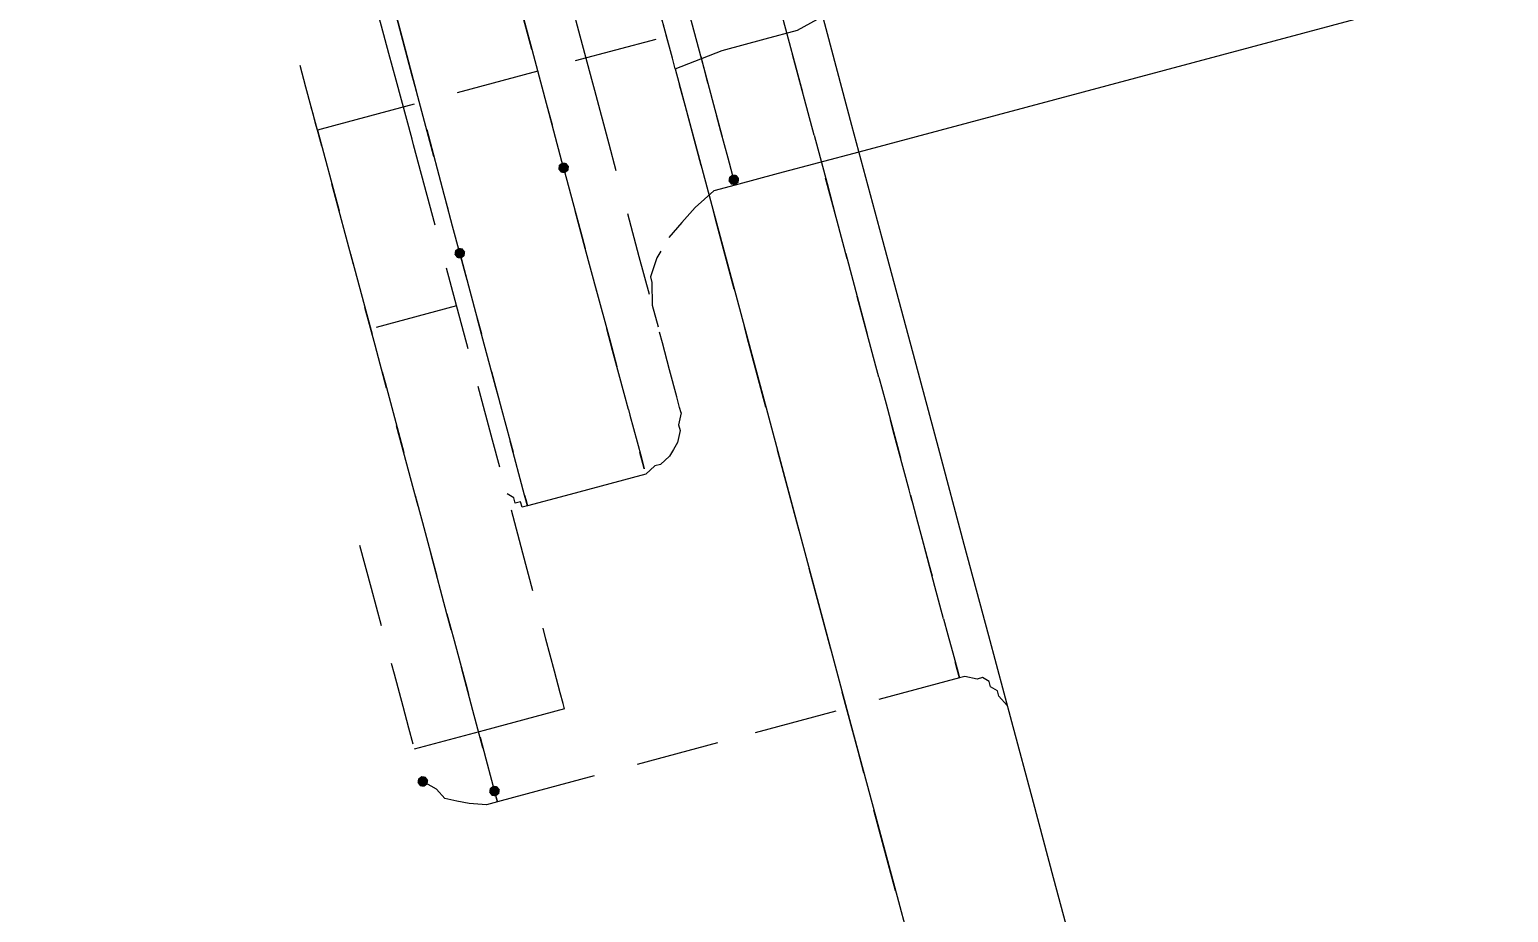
# Model space of a CAD drawing. Header units: millimetres. Extents: x 89051 to 218395, y -330386 to -125649.
# Drawn here: x 90745.23 to 90777.4, y -128435.25 to -128416.04 of the extents above; entities that cross this region are included whole.
import ezdxf

# ---------------------------------------------------------------- set-up
doc = ezdxf.new("R2010")
doc.units = ezdxf.units.MM
doc.header["$LTSCALE"] = 13
doc.layers.add('C00-00-00', color=7, linetype='Continuous')
doc.layers.add('标注、文本', color=3, linetype='Continuous', lineweight=25)
doc.styles.get("Standard").update_dxf_attribs({"font": 'gbenor.shx', "bigfont": 'gbcbig.shx'})
doc.dimstyles.new('1-15', dxfattribs={"dimscale": 20, "dimtxt": 3.5, "dimasz": 2, "dimexe": 1.5, "dimexo": 0.5, "dimgap": 0.5, "dimtad": 1, "dimtoh": 1, "dimdec": 1, "dimdsep": 46, "dimtxsty": 'Standard', "dimcen": 2.5, "dimclrd": 3, "dimclre": 3, "dimclrt": 3, "dimadec": 0, "dimazin": 2, "dimtfac": 1, "dimtdec": 1, "dimtmove": 0, "dimatfit": 2, "dimfxl": 1, "dimarcsym": 0})

# ---------------------------------------------------------------- blocks, each defined once
blk = doc.blocks.new('225635')
at = {"layer": 'C00-00-00'}
h = blk.add_hatch(color=256, dxfattribs=at)
h.dxf.hatch_style = 2
h.paths.add_polyline_path([(72476.893, -125622.683), (72476.808, -125622.719), (72476.772, -125622.804), (72476.808, -125622.89), (72476.893, -125622.925), (72476.979, -125622.89), (72477.014, -125622.804), (72476.979, -125622.719)])
h = blk.add_hatch(color=256, dxfattribs=at)
h.dxf.hatch_style = 2
h.paths.add_polyline_path([(72474.231, -125623.893), (72474.146, -125623.929), (72474.11, -125624.014), (72474.146, -125624.1), (72474.231, -125624.135), (72474.316, -125624.1), (72474.352, -125624.014), (72474.316, -125623.929)])
h = blk.add_hatch(color=256, dxfattribs=at)
h.dxf.hatch_style = 2
h.paths.add_polyline_path([(72480.402, -125623.893), (72480.317, -125623.929), (72480.281, -125624.014), (72480.317, -125624.1), (72480.402, -125624.135), (72480.488, -125624.1), (72480.523, -125624.014), (72480.488, -125623.929)])
h = blk.add_hatch(color=256, dxfattribs=at)
h.dxf.hatch_style = 2
h.paths.add_polyline_path([(72470.48, -125634.784), (72470.394, -125634.82), (72470.359, -125634.905), (72470.394, -125634.99), (72470.48, -125635.026), (72470.565, -125634.99), (72470.601, -125634.905), (72470.565, -125634.82)])
h = blk.add_hatch(color=256, dxfattribs=at)
h.dxf.hatch_style = 2
h.paths.add_polyline_path([(72471.932, -125635.389), (72471.846, -125635.425), (72471.811, -125635.51), (72471.846, -125635.595), (72471.932, -125635.631), (72472.017, -125635.595), (72472.053, -125635.51), (72472.017, -125635.425)])
at = {"layer": 'C00-00-00', "lineweight": 15}
for points in [[(72473.868, -125620.021), (72473.868, -125619.416), (72473.868, -125617.48), (72473.868, -125615.423), (72473.868, -125613.245), (72473.868, -125611.188), (72473.868, -125609.009), (72473.868, -125606.952), (72473.868, -125604.895), (72473.868, -125602.838), (72473.868, -125602.233)], [(72474.231, -125620.021), (72474.231, -125618.569), (72474.231, -125616.754), (72474.231, -125614.939), (72474.231, -125613.003), (72474.231, -125611.188)], [(72476.893, -125616.149), (72476.893, -125617.964), (72476.893, -125619.658), (72476.893, -125620.021)], [(72477.982, -125620.021), (72477.982, -125619.537), (72477.982, -125617.843), (72477.982, -125616.149)], [(72474.231, -125618.569), (72474.231, -125619.416)], [(72476.893, -125620.142), (72476.893, -125618.569)], [(72471.932, -125619.658), (72471.932, -125619.174)], [(72474.231, -125619.416), (72474.231, -125620.384)], [(72479.797, -125620.868), (72479.797, -125619.416)], [(72471.932, -125620.989), (72471.932, -125619.658)], [(72471.932, -125620.142), (72471.932, -125620.021)], [(72471.932, -125620.263), (72471.932, -125620.142)], [(72473.868, -125621.352), (72473.868, -125620.021)], [(72474.231, -125620.263), (72474.231, -125620.021)], [(72476.893, -125620.021), (72476.893, -125621.352)], [(72477.982, -125621.11), (72477.982, -125620.021)], [(72479.797, -125621.352), (72479.797, -125621.11), (72479.797, -125620.868), (72479.797, -125620.626), (72479.797, -125620.384), (72479.797, -125620.263), (72479.797, -125620.142), (72479.797, -125620.021)], [(72480.402, -125621.231), (72480.402, -125620.142)], [(72471.932, -125620.384), (72471.932, -125620.263)], [(72471.932, -125620.505), (72471.932, -125620.384)], [(72474.231, -125621.836), (72474.231, -125620.263)], [(72471.932, -125620.626), (72471.932, -125620.505)], [(72472.295, -125620.626), (72471.932, -125620.626)], [(72471.932, -125620.626), (72471.932, -125622.441)], [(72474.11, -125620.626), (72472.295, -125620.626)], [(72476.893, -125620.626), (72475.078, -125620.626)], [(72479.555, -125620.626), (72477.74, -125620.626)], [(72482.339, -125620.747), (72482.339, -125622.562)], [(72476.893, -125621.836), (72476.893, -125620.989)], [(72477.982, -125621.352), (72477.982, -125621.11)], [(72479.797, -125621.352), (72480.886, -125621.231), (72481.854, -125621.231), (72482.581, -125621.231), (72483.065, -125621.11), (72483.186, -125620.989)], [(72483.186, -125620.989), (72483.186, -125623.53), (72483.186, -125626.071), (72483.186, -125628.492), (72483.186, -125630.791), (72483.186, -125632.969), (72483.186, -125635.026), (72483.186, -125636.962), (72483.186, -125638.777), (72483.186, -125640.471), (72483.186, -125641.923), (72483.186, -125643.255), (72483.186, -125644.465), (72483.186, -125645.433), (72483.186, -125646.159), (72483.186, -125646.764), (72483.186, -125647.248), (72483.186, -125647.49)], [(72473.868, -125621.473), (72473.868, -125621.352)], [(72474.231, -125621.231), (72474.231, -125622.683)], [(72476.893, -125621.352), (72476.893, -125621.836)], [(72477.982, -125622.562), (72477.982, -125621.352)], [(72479.797, -125621.352), (72479.797, -125624.014), (72479.797, -125626.555), (72479.797, -125629.097), (72479.797, -125631.517), (72479.797, -125633.816), (72479.797, -125636.115), (72479.797, -125638.172), (72479.797, -125640.108), (72479.797, -125642.044), (72479.797, -125643.618), (72479.797, -125645.191), (72479.797, -125646.522), (72479.797, -125647.732), (72479.797, -125648.7), (72479.797, -125649.426), (72479.797, -125650.152), (72479.797, -125650.515), (72479.797, -125650.757)], [(72480.402, -125621.231), (72480.402, -125621.473)], [(72480.402, -125621.594), (72480.402, -125621.231)], [(72473.868, -125623.288), (72473.868, -125621.473)], [(72479.797, -125622.199), (72479.797, -125621.715)], [(72480.402, -125621.473), (72480.402, -125622.32)], [(72480.402, -125621.836), (72480.402, -125621.594)], [(72482.339, -125623.53), (72482.339, -125621.715)], [(72471.932, -125623.651), (72471.932, -125621.836)], [(72476.893, -125622.804), (72476.893, -125621.836)], [(72479.797, -125623.53), (72479.797, -125622.199)], [(72480.402, -125622.32), (72480.402, -125623.046)], [(72474.231, -125622.683), (72474.231, -125623.046)], [(72477.982, -125623.167), (72477.982, -125622.562)], [(72480.402, -125622.925), (72480.402, -125622.562)], [(72474.231, -125623.409), (72474.231, -125622.804)], [(72476.893, -125622.804), (72476.893, -125624.256)], [(72480.402, -125623.53), (72480.402, -125622.925)], [(72471.932, -125623.409), (72471.932, -125624.498)], [(72474.231, -125624.619), (72474.231, -125623.409)], [(72480.402, -125623.893), (72480.402, -125623.53)], [(72482.339, -125623.53), (72482.339, -125624.619)], [(72474.231, -125624.014), (72474.231, -125625.345)], [(72476.893, -125624.619), (72476.893, -125623.772)], [(72480.402, -125624.135), (72480.402, -125623.893)], [(72480.402, -125624.014), (72480.402, -125624.135)], [(72473.868, -125624.982), (72473.868, -125624.256)], [(72476.893, -125624.256), (72476.893, -125624.619)], [(72477.982, -125625.103), (72477.982, -125624.135)], [(72479.918, -125624.135), (72479.434, -125624.377)], [(72480.402, -125624.135), (72479.918, -125624.135)], [(72481.37, -125624.135), (72480.402, -125624.135)], [(72483.186, -125624.135), (72481.37, -125624.135)], [(72497.585, -125624.135), (72483.186, -125624.135)], [(72471.932, -125624.498), (72471.932, -125625.224)], [(72471.932, -125625.466), (72471.932, -125624.619)], [(72476.893, -125625.587), (72476.893, -125624.619)], [(72479.071, -125624.619), (72478.708, -125624.861)], [(72479.434, -125624.377), (72479.071, -125624.619)], [(72479.797, -125624.74), (72479.797, -125624.498)], [(72482.339, -125625.466), (72482.339, -125624.498)], [(72482.339, -125624.619), (72482.339, -125625.345)], [(72473.868, -125626.071), (72473.868, -125624.982)], [(72479.797, -125626.313), (72479.797, -125624.74)], [(72473.868, -125625.103), (72472.053, -125625.103)], [(72477.982, -125625.95), (72477.982, -125625.103)], [(72478.345, -125625.224), (72478.103, -125625.587)], [(72478.466, -125625.103), (72478.345, -125625.224)], [(72471.932, -125626.434), (72471.932, -125625.466)], [(72474.231, -125625.345), (72474.231, -125625.829)], [(72474.231, -125625.95), (72474.231, -125625.466)], [(72476.893, -125625.466), (72476.893, -125626.676)], [(72478.103, -125625.587), (72478.103, -125625.708)], [(72482.339, -125626.313), (72482.339, -125625.466)], [(72474.231, -125627.039), (72474.231, -125625.95)], [(72478.103, -125625.708), (72477.982, -125626.192)], [(72471.932, -125626.071), (72471.932, -125626.313)], [(72477.982, -125626.192), (72477.982, -125626.676)], [(72482.339, -125626.192), (72482.339, -125626.313)], [(72471.932, -125626.313), (72471.932, -125627.887)], [(72476.893, -125626.918), (72476.893, -125626.434)], [(72482.339, -125626.313), (72482.339, -125628.008)], [(72473.868, -125628.129), (72473.868, -125626.918)], [(72474.231, -125626.676), (72474.231, -125627.524)], [(72476.893, -125626.676), (72476.893, -125627.282)], [(72476.893, -125627.887), (72476.893, -125626.918)], [(72477.982, -125627.039), (72477.982, -125626.797)], [(72474.231, -125627.282), (72474.231, -125627.039)], [(72477.982, -125627.645), (72477.982, -125627.039)], [(72479.797, -125627.403), (72479.797, -125627.161)], [(72482.339, -125628.734), (72482.339, -125627.161)], [(72471.932, -125628.734), (72471.932, -125627.282)], [(72474.231, -125627.524), (72474.231, -125628.25)], [(72479.797, -125628.976), (72479.797, -125627.403)], [(72476.893, -125628.25), (72476.893, -125627.887)], [(72477.982, -125628.25), (72477.982, -125627.645)], [(72473.868, -125628.734), (72473.868, -125628.129)], [(72474.231, -125628.25), (72474.231, -125628.492)], [(72474.231, -125628.613), (72474.231, -125628.25)], [(72476.893, -125628.25), (72476.893, -125628.371)], [(72476.893, -125628.371), (72476.893, -125628.976)], [(72477.982, -125628.492), (72477.982, -125628.25)], [(72477.982, -125628.613), (72477.982, -125628.492)], [(72471.932, -125629.097), (72471.932, -125628.734)], [(72471.932, -125628.855), (72471.932, -125629.46)], [(72474.231, -125629.097), (72474.231, -125628.613)], [(72477.982, -125628.613), (72477.861, -125628.855)], [(72477.861, -125628.855), (72477.861, -125628.976)], [(72482.339, -125628.976), (72482.339, -125628.734)], [(72474.231, -125629.46), (72474.231, -125629.097)], [(72476.893, -125628.976), (72476.893, -125629.339)], [(72477.861, -125628.976), (72477.74, -125629.218)], [(72482.339, -125628.976), (72482.339, -125629.581)], [(72471.932, -125629.46), (72471.932, -125630.67)], [(72473.989, -125629.46), (72473.868, -125629.339)], [(72473.989, -125629.581), (72473.989, -125629.46)], [(72474.231, -125629.46), (72474.231, -125629.581)], [(72474.231, -125629.702), (72474.231, -125629.46)], [(72476.893, -125629.46), (72476.893, -125629.218)], [(72476.893, -125629.339), (72476.893, -125629.581)], [(72476.893, -125629.581), (72476.893, -125629.46)], [(72477.498, -125629.46), (72477.256, -125629.581)], [(72477.619, -125629.339), (72477.498, -125629.46)], [(72477.74, -125629.218), (72477.619, -125629.339)], [(72470.48, -125629.581), (72470.48, -125630.549)], [(72473.868, -125630.67), (72473.868, -125629.702)], [(72474.11, -125629.581), (72473.989, -125629.581)], [(72474.11, -125629.702), (72474.11, -125629.581)], [(72474.231, -125629.702), (72474.11, -125629.702)], [(72474.231, -125629.581), (72474.231, -125629.702)], [(72475.078, -125629.702), (72474.231, -125629.702)], [(72476.893, -125629.702), (72475.078, -125629.702)], [(72477.135, -125629.581), (72476.893, -125629.702)], [(72477.256, -125629.581), (72477.135, -125629.581)], [(72482.339, -125629.581), (72482.339, -125630.791)], [(72471.932, -125630.186), (72471.932, -125630.065)], [(72479.797, -125631.759), (72479.797, -125629.944)], [(72482.339, -125630.186), (72482.339, -125629.944)], [(72471.932, -125631.517), (72471.932, -125630.186)], [(72482.339, -125631.517), (72482.339, -125630.186)], [(72470.48, -125630.549), (72470.48, -125631.396)], [(72473.868, -125631.517), (72473.868, -125630.67)], [(72471.932, -125631.517), (72471.932, -125632.122)], [(72471.932, -125631.88), (72471.932, -125631.517)], [(72482.339, -125631.759), (72482.339, -125631.517)], [(72482.339, -125631.638), (72482.339, -125632.122)], [(72470.48, -125632.243), (72470.48, -125632.485)], [(72471.932, -125632.122), (72471.932, -125633.211)], [(72473.868, -125632.606), (72473.868, -125632.364)], [(72482.339, -125632.122), (72482.339, -125633.211)], [(72470.48, -125632.485), (72470.48, -125633.211)], [(72473.868, -125633.332), (72473.868, -125632.606)], [(72479.797, -125634.421), (72479.797, -125632.606)], [(72482.339, -125633.695), (72482.339, -125632.606)], [(72471.932, -125633.695), (72471.932, -125632.727)], [(72470.48, -125633.211), (72470.48, -125633.695)], [(72471.932, -125633.211), (72471.932, -125633.332)], [(72473.868, -125633.816), (72473.868, -125633.332)], [(72482.339, -125633.211), (72482.339, -125633.453)], [(72470.48, -125633.695), (72470.48, -125634.058)], [(72471.932, -125634.421), (72471.932, -125633.695)], [(72473.868, -125634.058), (72473.868, -125633.816)], [(72482.339, -125634.421), (72482.339, -125633.695)], [(72472.053, -125634.179), (72470.48, -125634.179)], [(72471.932, -125634.3), (72471.932, -125634.784)], [(72473.868, -125634.179), (72472.053, -125634.179)], [(72473.868, -125634.179), (72473.868, -125634.058)], [(72471.932, -125634.542), (72471.932, -125634.421)], [(72482.339, -125634.421), (72482.339, -125634.784)], [(72470.722, -125635.147), (72470.48, -125634.905)], [(72471.932, -125634.784), (72471.932, -125635.268)], [(72482.339, -125634.784), (72482.339, -125635.268)], [(72470.843, -125635.389), (72470.722, -125635.147)], [(72471.932, -125635.268), (72471.932, -125635.631)], [(72482.339, -125635.268), (72482.339, -125635.631)], [(72471.085, -125635.51), (72470.843, -125635.389)], [(72471.327, -125635.631), (72471.085, -125635.51)], [(72471.932, -125635.752), (72471.932, -125635.51)], [(72479.797, -125636.72), (72479.797, -125635.389)], [(72482.339, -125635.51), (72482.339, -125635.389)], [(72482.339, -125635.752), (72482.339, -125635.51)], [(72471.69, -125635.752), (72471.327, -125635.631)], [(72471.932, -125635.752), (72471.69, -125635.752)], [(72471.932, -125635.631), (72471.932, -125635.752)], [(72472.295, -125635.752), (72471.932, -125635.752)], [(72474.11, -125635.752), (72472.295, -125635.752)], [(72476.893, -125635.752), (72475.078, -125635.752)], [(72479.555, -125635.752), (72477.74, -125635.752)], [(72482.339, -125635.752), (72480.523, -125635.752)], [(72482.339, -125635.631), (72482.339, -125635.752)], [(72482.46, -125635.752), (72482.339, -125635.752)], [(72482.702, -125635.873), (72482.46, -125635.752)], [(72482.823, -125635.873), (72482.702, -125635.873)], [(72482.944, -125635.994), (72482.823, -125635.873)], [(72482.944, -125636.115), (72482.944, -125635.994)], [(72483.065, -125636.236), (72482.944, -125636.115)], [(72483.065, -125636.357), (72483.065, -125636.236)], [(72483.186, -125636.599), (72483.065, -125636.357)], [(72479.797, -125637.204), (72479.797, -125636.72)], [(72479.797, -125638.777), (72479.797, -125638.051)], [(72479.797, -125639.866), (72479.797, -125638.777)]]:
    blk.add_lwpolyline(points, dxfattribs=at)
blk = doc.blocks.new('*D535')
at = {"layer": 'Defpoints', "color": 0, "transparency": 16777216}
for p in [(90832.237, -128386.823), (90697.877, -128422.824), (91011.015, -128531.206), (90697.877, -128544.927), (90832.237, -128580.928)]:
    blk.add_point(p, dxfattribs=at)
at = {"layer": '标注、文本', "color": 3, "lineweight": -2, "transparency": 16777216}
for p, q in [((90841.896, -128384.235), (91023.555, -128335.559)), ((90841.896, -128583.517), (91023.555, -128632.192))]:
    blk.add_line(p, q, dxfattribs=at)
blk.add_arc((90470.031, -128483.876), 543.051, 349.22124, 10.77876, dxfattribs=at)
at = {"layer": '标注、文本', "color": 3, "transparency": 16777216}
for points in [[(90997.002, -128383.803), (91009.999, -128380.829), (90994.578, -128343.324)], [(91009.999, -128586.923), (90997.002, -128583.948), (90994.578, -128624.428)]]:
    blk.add_solid(points, dxfattribs=at)
at = {"layer": '标注、文本', "color": 3, "transparency": 16777216, "insert": (90968.082, -128483.876), "char_height": 70, "attachment_point": 5, "rotation": 90}
blk.add_mtext('30°', dxfattribs=at)

msp = doc.modelspace()

# ---------------------------------------------------------------- block references
at = {"layer": '标注、文本', "rotation": 14.99999999996748}
msp.add_blockref('225635', (-11764.027, -25835.138), dxfattribs=at)

# ---------------------------------------------------------------- dimensions: what is measured, and where the dimension line sits
at = {"layer": '标注、文本'}
dim = msp.add_angular_dim_2l(base=(91011.015, -128531.206), line1=((90697.877, -128544.927), (90832.237, -128580.928)), line2=((90697.877, -128422.824), (90832.237, -128386.823)), dimstyle='1-15', dxfattribs=at)
dim.commit()
dim.dimension.update_dxf_attribs({"geometry": '*D535', "text_midpoint": (90968.082, -128483.876)})

doc.saveas('drawing.dxf')
